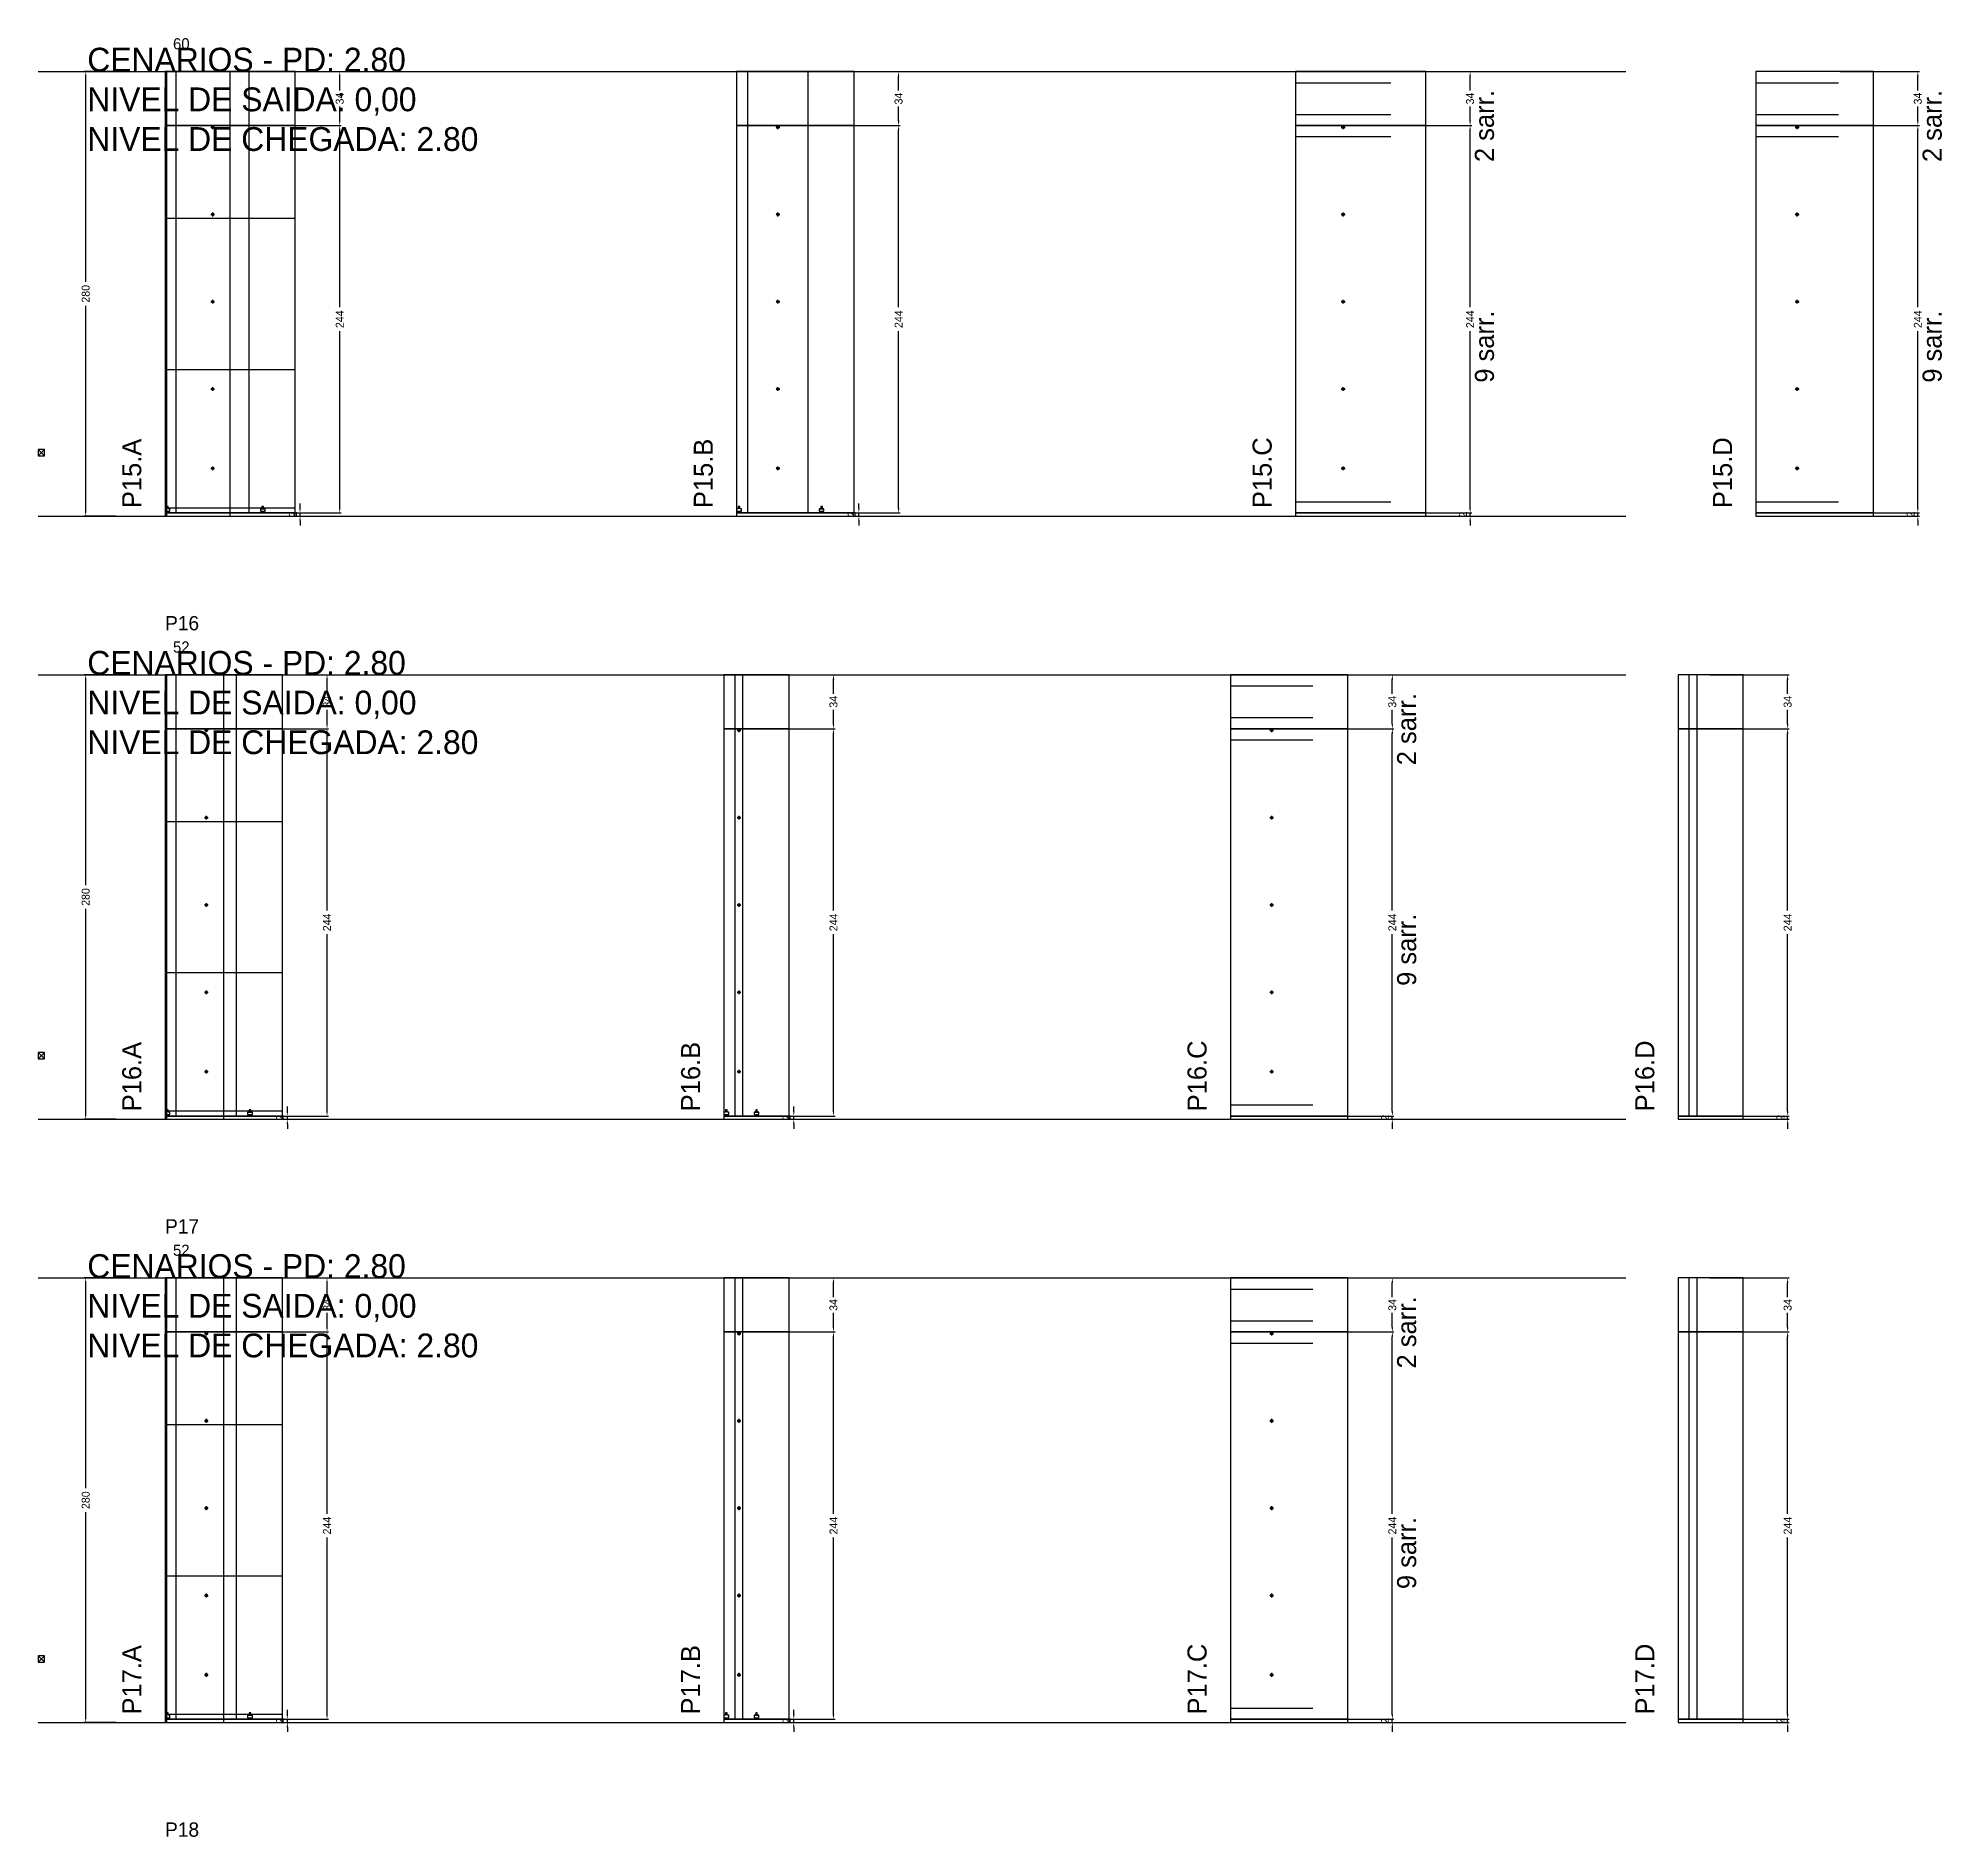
# Model space of a CAD drawing. Header units: centimetres. Extents: x -10500 to 4105, y -36866 to 295.
# Drawn here: x -7000 to -5801, y -6532 to -5399 of the extents above; entities that cross this region are included whole.
import ezdxf

# ---------------------------------------------------------------- set-up
doc = ezdxf.new("R2010")
doc.units = ezdxf.units.CM
doc.linetypes.add('DASHED', pattern=[2, -2])
for name, color, linetype in [('CHAPA', 140, 'Continuous'), ('COTA', 241, 'Continuous'), ('COTAS FURACAO', 16, 'Continuous'), ('Madeira', 30, 'Continuous'), ('NOMENCLATURA', 7, 'Continuous'), ('Nível', 160, 'Continuous'), ('Painéis', 200, 'Continuous'), ('Perfil Metálico', 150, 'Continuous'), ('SARR_2.2x7', 40, 'Continuous'), ('SARRAFO DE PRESSAO', 200, 'Continuous'), ('texto', 7, 'Continuous'), ('TEXTO_GERAL', 7, 'Continuous')]:
    doc.layers.add(name, color=color, linetype=linetype)
doc.dimstyles.new('PAINEL-NOVA', dxfattribs={"dimtxt": 5, "dimasz": 3, "dimexe": 1, "dimexo": 1, "dimgap": 1, "dimtad": 1, "dimcen": 2.5, "dimazin": 3, "dimtfac": 1, "dimtmove": 0, "dimatfit": 3})

# ---------------------------------------------------------------- blocks, each defined once
blk = doc.blocks.new('_CLOSEDFILLED')
at = {"color": 0, "linetype": 'BYBLOCK'}
blk.add_solid([(-1, 0.16), (0, 0), (-1, -0.16)], dxfattribs=at)
blk = doc.blocks.new('*D365')
for p, q in [((-6951, -5420), (-6971, -5420)), ((-6970, -5552.5), (-6970, -5423)), ((-6970, -5697), (-6970, -5567.5)), ((-6951, -5700), (-6971, -5700))]:
    blk.add_line(p, q)
at = {"layer": 'Defpoints'}
for p in [(-6950, -5420), (-6970, -5700), (-6950, -5700)]:
    blk.add_point(p, dxfattribs=at)
at = {"layer": 'COTA', "xscale": 3, "yscale": 3}
for p, rotation in [((-6970, -5420), 90), ((-6970, -5700), 270)]:
    blk.add_blockref('_CLOSEDFILLED', p, dxfattribs=dict(at, rotation=rotation))
at = {"layer": 'COTA', "insert": (-6970, -5560), "char_height": 5, "attachment_point": 5, "rotation": 90}
blk.add_mtext('280', dxfattribs=at)
blk = doc.blocks.new('MULDURA')
at = {"layer": 'Paineis'}
for p, q in [((0, 0), (4, 4)), ((4, 0), (0, 4))]:
    blk.add_line(p, q, dxfattribs=at)
blk.add_lwpolyline([(0, 0), (4, 0), (4, 4), (0, 4)], close=True, dxfattribs=at)
blk = doc.blocks.new('*D367')
for p, q in [((-6859, -5454), (-6809, -5454)), ((-6810, -5568.5), (-6810, -5457)), ((-6810, -5695), (-6810, -5583.5)), ((-6859, -5698), (-6809, -5698))]:
    blk.add_line(p, q)
at = {"layer": 'Defpoints'}
for p in [(-6860, -5454), (-6860, -5698), (-6810, -5698)]:
    blk.add_point(p, dxfattribs=at)
at = {"layer": 'COTA', "xscale": 3, "yscale": 3}
for p, rotation in [((-6810, -5454), 90), ((-6810, -5698), 270)]:
    blk.add_blockref('_CLOSEDFILLED', p, dxfattribs=dict(at, rotation=rotation))
at = {"layer": 'COTA', "insert": (-6810, -5576), "char_height": 5, "attachment_point": 5, "rotation": 90}
blk.add_mtext('244', dxfattribs=at)
blk = doc.blocks.new('*D368')
for p, q in [((-6859, -5420), (-6809, -5420)), ((-6810, -5432), (-6810, -5423)), ((-6810, -5451), (-6810, -5442)), ((-6859, -5454), (-6809, -5454))]:
    blk.add_line(p, q)
at = {"layer": 'Defpoints'}
for p in [(-6860, -5420), (-6860, -5454), (-6810, -5454)]:
    blk.add_point(p, dxfattribs=at)
at = {"layer": 'COTA', "xscale": 3, "yscale": 3}
for p, rotation in [((-6810, -5420), 90), ((-6810, -5454), 270)]:
    blk.add_blockref('_CLOSEDFILLED', p, dxfattribs=dict(at, rotation=rotation))
at = {"layer": 'COTA', "insert": (-6810, -5437), "char_height": 5, "attachment_point": 5, "rotation": 90}
blk.add_mtext('34', dxfattribs=at)
blk = doc.blocks.new('SLIPTEE')
at = {"layer": 'Paineis'}
blk.add_lwpolyline([(0, 0), (3, 0), (3, 1.5), (2, 1.5), (2, 3), (1, 3), (1, 1.5), (0, 1.5)], close=True, dxfattribs=at)
blk = doc.blocks.new('SLIPTDD')
at = {"layer": 'Paineis'}
blk.add_line((0, 1.5), (3, 1.5), dxfattribs=at)
blk.add_lwpolyline([(0, 0), (3, 0), (3, 1.5), (2, 1.5), (2, 3), (1, 3), (1, 1.5), (0, 1.5)], close=True, dxfattribs=at)
blk = doc.blocks.new('furacao')
at = {"layer": 'COTAS FURACAO'}
for p, q in [((-1.2, 0), (1.2, 0)), ((0, -1.2), (0, 1.2))]:
    blk.add_line(p, q, dxfattribs=at)
blk.add_circle((0, 0), 0.8, dxfattribs=at)
blk = doc.blocks.new('*D370')
for p, q in [((-6507, -5454), (-6457, -5454)), ((-6458, -5568.5), (-6458, -5457)), ((-6458, -5695), (-6458, -5583.5)), ((-6507, -5698), (-6457, -5698))]:
    blk.add_line(p, q)
at = {"layer": 'Defpoints'}
for p in [(-6508, -5454), (-6508, -5698), (-6458, -5698)]:
    blk.add_point(p, dxfattribs=at)
at = {"layer": 'COTA', "xscale": 3, "yscale": 3}
for p, rotation in [((-6458, -5454), 90), ((-6458, -5698), 270)]:
    blk.add_blockref('_CLOSEDFILLED', p, dxfattribs=dict(at, rotation=rotation))
at = {"layer": 'COTA', "insert": (-6458, -5576), "char_height": 5, "attachment_point": 5, "rotation": 90}
blk.add_mtext('244', dxfattribs=at)
blk = doc.blocks.new('*D371')
for p, q in [((-6507, -5420), (-6457, -5420)), ((-6458, -5432), (-6458, -5423)), ((-6458, -5451), (-6458, -5442)), ((-6507, -5454), (-6457, -5454))]:
    blk.add_line(p, q)
at = {"layer": 'Defpoints'}
for p in [(-6508, -5420), (-6508, -5454), (-6458, -5454)]:
    blk.add_point(p, dxfattribs=at)
at = {"layer": 'COTA', "xscale": 3, "yscale": 3}
for p, rotation in [((-6458, -5420), 90), ((-6458, -5454), 270)]:
    blk.add_blockref('_CLOSEDFILLED', p, dxfattribs=dict(at, rotation=rotation))
at = {"layer": 'COTA', "insert": (-6458, -5437), "char_height": 5, "attachment_point": 5, "rotation": 90}
blk.add_mtext('34', dxfattribs=at)
blk = doc.blocks.new('*D373')
for p, q in [((-6147, -5454), (-6097, -5454)), ((-6098, -5568.5), (-6098, -5457)), ((-6098, -5695), (-6098, -5583.5)), ((-6147, -5698), (-6097, -5698))]:
    blk.add_line(p, q)
at = {"layer": 'Defpoints'}
for p in [(-6148, -5454), (-6148, -5698), (-6098, -5698)]:
    blk.add_point(p, dxfattribs=at)
at = {"layer": 'COTA', "xscale": 3, "yscale": 3}
for p, rotation in [((-6098, -5454), 90), ((-6098, -5698), 270)]:
    blk.add_blockref('_CLOSEDFILLED', p, dxfattribs=dict(at, rotation=rotation))
at = {"layer": 'COTA', "insert": (-6098, -5576), "char_height": 5, "attachment_point": 5, "rotation": 90}
blk.add_mtext('244', dxfattribs=at)
blk = doc.blocks.new('*D374')
for p, q in [((-6147, -5420), (-6097, -5420)), ((-6098, -5432), (-6098, -5423)), ((-6098, -5451), (-6098, -5442)), ((-6147, -5454), (-6097, -5454))]:
    blk.add_line(p, q)
at = {"layer": 'Defpoints'}
for p in [(-6148, -5420), (-6148, -5454), (-6098, -5454)]:
    blk.add_point(p, dxfattribs=at)
at = {"layer": 'COTA', "xscale": 3, "yscale": 3}
for p, rotation in [((-6098, -5420), 90), ((-6098, -5454), 270)]:
    blk.add_blockref('_CLOSEDFILLED', p, dxfattribs=dict(at, rotation=rotation))
at = {"layer": 'COTA', "insert": (-6098, -5437), "char_height": 5, "attachment_point": 5, "rotation": 90}
blk.add_mtext('34', dxfattribs=at)
blk = doc.blocks.new('*D376')
for p, q in [((-5865, -5454), (-5815, -5454)), ((-5816, -5568.5), (-5816, -5457)), ((-5816, -5695), (-5816, -5583.5)), ((-5865, -5698), (-5815, -5698))]:
    blk.add_line(p, q)
at = {"layer": 'Defpoints'}
for p in [(-5866, -5454), (-5866, -5698), (-5816, -5698)]:
    blk.add_point(p, dxfattribs=at)
at = {"layer": 'COTA', "xscale": 3, "yscale": 3}
for p, rotation in [((-5816, -5454), 90), ((-5816, -5698), 270)]:
    blk.add_blockref('_CLOSEDFILLED', p, dxfattribs=dict(at, rotation=rotation))
at = {"layer": 'COTA', "insert": (-5816, -5576), "char_height": 5, "attachment_point": 5, "rotation": 90}
blk.add_mtext('244', dxfattribs=at)
blk = doc.blocks.new('*D377')
for p, q in [((-5865, -5420), (-5815, -5420)), ((-5816, -5432), (-5816, -5423)), ((-5816, -5451), (-5816, -5442)), ((-5865, -5454), (-5815, -5454))]:
    blk.add_line(p, q)
at = {"layer": 'Defpoints'}
for p in [(-5866, -5420), (-5866, -5454), (-5816, -5454)]:
    blk.add_point(p, dxfattribs=at)
at = {"layer": 'COTA', "xscale": 3, "yscale": 3}
for p, rotation in [((-5816, -5420), 90), ((-5816, -5454), 270)]:
    blk.add_blockref('_CLOSEDFILLED', p, dxfattribs=dict(at, rotation=rotation))
at = {"layer": 'COTA', "insert": (-5816, -5437), "char_height": 5, "attachment_point": 5, "rotation": 90}
blk.add_mtext('34', dxfattribs=at)
blk = doc.blocks.new('*D391')
for p, q in [((-6951, -5800), (-6971, -5800)), ((-6970, -5932.5), (-6970, -5803)), ((-6970, -6077), (-6970, -5947.5)), ((-6951, -6080), (-6971, -6080))]:
    blk.add_line(p, q)
at = {"layer": 'Defpoints'}
for p in [(-6950, -5800), (-6970, -6080), (-6950, -6080)]:
    blk.add_point(p, dxfattribs=at)
at = {"layer": 'COTA', "xscale": 3, "yscale": 3}
for p, rotation in [((-6970, -5800), 90), ((-6970, -6080), 270)]:
    blk.add_blockref('_CLOSEDFILLED', p, dxfattribs=dict(at, rotation=rotation))
at = {"layer": 'COTA', "insert": (-6970, -5940), "char_height": 5, "attachment_point": 5, "rotation": 90}
blk.add_mtext('280', dxfattribs=at)
blk = doc.blocks.new('*D393')
for p, q in [((-6867, -5834), (-6817, -5834)), ((-6818, -5948.5), (-6818, -5837)), ((-6818, -6075), (-6818, -5963.5)), ((-6867, -6078), (-6817, -6078))]:
    blk.add_line(p, q)
at = {"layer": 'Defpoints'}
for p in [(-6868, -5834), (-6868, -6078), (-6818, -6078)]:
    blk.add_point(p, dxfattribs=at)
at = {"layer": 'COTA', "xscale": 3, "yscale": 3}
for p, rotation in [((-6818, -5834), 90), ((-6818, -6078), 270)]:
    blk.add_blockref('_CLOSEDFILLED', p, dxfattribs=dict(at, rotation=rotation))
at = {"layer": 'COTA', "insert": (-6818, -5956), "char_height": 5, "attachment_point": 5, "rotation": 90}
blk.add_mtext('244', dxfattribs=at)
blk = doc.blocks.new('*D394')
for p, q in [((-6867, -5800), (-6817, -5800)), ((-6818, -5812), (-6818, -5803)), ((-6818, -5831), (-6818, -5822)), ((-6867, -5834), (-6817, -5834))]:
    blk.add_line(p, q)
at = {"layer": 'Defpoints'}
for p in [(-6868, -5800), (-6868, -5834), (-6818, -5834)]:
    blk.add_point(p, dxfattribs=at)
at = {"layer": 'COTA', "xscale": 3, "yscale": 3}
for p, rotation in [((-6818, -5800), 90), ((-6818, -5834), 270)]:
    blk.add_blockref('_CLOSEDFILLED', p, dxfattribs=dict(at, rotation=rotation))
at = {"layer": 'COTA', "insert": (-6818, -5817), "char_height": 5, "attachment_point": 5, "rotation": 90}
blk.add_mtext('34', dxfattribs=at)
blk = doc.blocks.new('*D396')
for p, q in [((-6548, -5834), (-6498, -5834)), ((-6499, -5948.5), (-6499, -5837)), ((-6499, -6075), (-6499, -5963.5)), ((-6548, -6078), (-6498, -6078))]:
    blk.add_line(p, q)
at = {"layer": 'Defpoints'}
for p in [(-6549, -5834), (-6549, -6078), (-6499, -6078)]:
    blk.add_point(p, dxfattribs=at)
at = {"layer": 'COTA', "xscale": 3, "yscale": 3}
for p, rotation in [((-6499, -5834), 90), ((-6499, -6078), 270)]:
    blk.add_blockref('_CLOSEDFILLED', p, dxfattribs=dict(at, rotation=rotation))
at = {"layer": 'COTA', "insert": (-6499, -5956), "char_height": 5, "attachment_point": 5, "rotation": 90}
blk.add_mtext('244', dxfattribs=at)
blk = doc.blocks.new('*D397')
for p, q in [((-6548, -5800), (-6498, -5800)), ((-6499, -5812), (-6499, -5803)), ((-6499, -5831), (-6499, -5822)), ((-6548, -5834), (-6498, -5834))]:
    blk.add_line(p, q)
at = {"layer": 'Defpoints'}
for p in [(-6549, -5800), (-6549, -5834), (-6499, -5834)]:
    blk.add_point(p, dxfattribs=at)
at = {"layer": 'COTA', "xscale": 3, "yscale": 3}
for p, rotation in [((-6499, -5800), 90), ((-6499, -5834), 270)]:
    blk.add_blockref('_CLOSEDFILLED', p, dxfattribs=dict(at, rotation=rotation))
at = {"layer": 'COTA', "insert": (-6499, -5817), "char_height": 5, "attachment_point": 5, "rotation": 90}
blk.add_mtext('34', dxfattribs=at)
blk = doc.blocks.new('*D399')
for p, q in [((-6196, -5834), (-6146, -5834)), ((-6147, -5948.5), (-6147, -5837)), ((-6147, -6075), (-6147, -5963.5)), ((-6196, -6078), (-6146, -6078))]:
    blk.add_line(p, q)
at = {"layer": 'Defpoints'}
for p in [(-6197, -5834), (-6197, -6078), (-6147, -6078)]:
    blk.add_point(p, dxfattribs=at)
at = {"layer": 'COTA', "xscale": 3, "yscale": 3}
for p, rotation in [((-6147, -5834), 90), ((-6147, -6078), 270)]:
    blk.add_blockref('_CLOSEDFILLED', p, dxfattribs=dict(at, rotation=rotation))
at = {"layer": 'COTA', "insert": (-6147, -5956), "char_height": 5, "attachment_point": 5, "rotation": 90}
blk.add_mtext('244', dxfattribs=at)
blk = doc.blocks.new('*D400')
for p, q in [((-6196, -5800), (-6146, -5800)), ((-6147, -5812), (-6147, -5803)), ((-6147, -5831), (-6147, -5822)), ((-6196, -5834), (-6146, -5834))]:
    blk.add_line(p, q)
at = {"layer": 'Defpoints'}
for p in [(-6197, -5800), (-6197, -5834), (-6147, -5834)]:
    blk.add_point(p, dxfattribs=at)
at = {"layer": 'COTA', "xscale": 3, "yscale": 3}
for p, rotation in [((-6147, -5800), 90), ((-6147, -5834), 270)]:
    blk.add_blockref('_CLOSEDFILLED', p, dxfattribs=dict(at, rotation=rotation))
at = {"layer": 'COTA', "insert": (-6147, -5817), "char_height": 5, "attachment_point": 5, "rotation": 90}
blk.add_mtext('34', dxfattribs=at)
blk = doc.blocks.new('*D402')
for p, q in [((-5947, -5834), (-5897, -5834)), ((-5898, -5948.5), (-5898, -5837)), ((-5898, -6075), (-5898, -5963.5)), ((-5947, -6078), (-5897, -6078))]:
    blk.add_line(p, q)
at = {"layer": 'Defpoints'}
for p in [(-5948, -5834), (-5948, -6078), (-5898, -6078)]:
    blk.add_point(p, dxfattribs=at)
at = {"layer": 'COTA', "xscale": 3, "yscale": 3}
for p, rotation in [((-5898, -5834), 90), ((-5898, -6078), 270)]:
    blk.add_blockref('_CLOSEDFILLED', p, dxfattribs=dict(at, rotation=rotation))
at = {"layer": 'COTA', "insert": (-5898, -5956), "char_height": 5, "attachment_point": 5, "rotation": 90}
blk.add_mtext('244', dxfattribs=at)
blk = doc.blocks.new('*D403')
for p, q in [((-5947, -5800), (-5897, -5800)), ((-5898, -5812), (-5898, -5803)), ((-5898, -5831), (-5898, -5822)), ((-5947, -5834), (-5897, -5834))]:
    blk.add_line(p, q)
at = {"layer": 'Defpoints'}
for p in [(-5948, -5800), (-5948, -5834), (-5898, -5834)]:
    blk.add_point(p, dxfattribs=at)
at = {"layer": 'COTA', "xscale": 3, "yscale": 3}
for p, rotation in [((-5898, -5800), 90), ((-5898, -5834), 270)]:
    blk.add_blockref('_CLOSEDFILLED', p, dxfattribs=dict(at, rotation=rotation))
at = {"layer": 'COTA', "insert": (-5898, -5817), "char_height": 5, "attachment_point": 5, "rotation": 90}
blk.add_mtext('34', dxfattribs=at)
blk = doc.blocks.new('*D417')
for p, q in [((-6951, -6180), (-6971, -6180)), ((-6970, -6312.5), (-6970, -6183)), ((-6970, -6457), (-6970, -6327.5)), ((-6951, -6460), (-6971, -6460))]:
    blk.add_line(p, q)
at = {"layer": 'Defpoints'}
for p in [(-6950, -6180), (-6970, -6460), (-6950, -6460)]:
    blk.add_point(p, dxfattribs=at)
at = {"layer": 'COTA', "xscale": 3, "yscale": 3}
for p, rotation in [((-6970, -6180), 90), ((-6970, -6460), 270)]:
    blk.add_blockref('_CLOSEDFILLED', p, dxfattribs=dict(at, rotation=rotation))
at = {"layer": 'COTA', "insert": (-6970, -6320), "char_height": 5, "attachment_point": 5, "rotation": 90}
blk.add_mtext('280', dxfattribs=at)
blk = doc.blocks.new('*D419')
for p, q in [((-6867, -6214), (-6817, -6214)), ((-6818, -6328.5), (-6818, -6217)), ((-6818, -6455), (-6818, -6343.5)), ((-6867, -6458), (-6817, -6458))]:
    blk.add_line(p, q)
at = {"layer": 'Defpoints'}
for p in [(-6868, -6214), (-6868, -6458), (-6818, -6458)]:
    blk.add_point(p, dxfattribs=at)
at = {"layer": 'COTA', "xscale": 3, "yscale": 3}
for p, rotation in [((-6818, -6214), 90), ((-6818, -6458), 270)]:
    blk.add_blockref('_CLOSEDFILLED', p, dxfattribs=dict(at, rotation=rotation))
at = {"layer": 'COTA', "insert": (-6818, -6336), "char_height": 5, "attachment_point": 5, "rotation": 90}
blk.add_mtext('244', dxfattribs=at)
blk = doc.blocks.new('*D420')
for p, q in [((-6867, -6180), (-6817, -6180)), ((-6818, -6192), (-6818, -6183)), ((-6818, -6211), (-6818, -6202)), ((-6867, -6214), (-6817, -6214))]:
    blk.add_line(p, q)
at = {"layer": 'Defpoints'}
for p in [(-6868, -6180), (-6868, -6214), (-6818, -6214)]:
    blk.add_point(p, dxfattribs=at)
at = {"layer": 'COTA', "xscale": 3, "yscale": 3}
for p, rotation in [((-6818, -6180), 90), ((-6818, -6214), 270)]:
    blk.add_blockref('_CLOSEDFILLED', p, dxfattribs=dict(at, rotation=rotation))
at = {"layer": 'COTA', "insert": (-6818, -6197), "char_height": 5, "attachment_point": 5, "rotation": 90}
blk.add_mtext('34', dxfattribs=at)
blk = doc.blocks.new('*D422')
for p, q in [((-6548, -6214), (-6498, -6214)), ((-6499, -6328.5), (-6499, -6217)), ((-6499, -6455), (-6499, -6343.5)), ((-6548, -6458), (-6498, -6458))]:
    blk.add_line(p, q)
at = {"layer": 'Defpoints'}
for p in [(-6549, -6214), (-6549, -6458), (-6499, -6458)]:
    blk.add_point(p, dxfattribs=at)
at = {"layer": 'COTA', "xscale": 3, "yscale": 3}
for p, rotation in [((-6499, -6214), 90), ((-6499, -6458), 270)]:
    blk.add_blockref('_CLOSEDFILLED', p, dxfattribs=dict(at, rotation=rotation))
at = {"layer": 'COTA', "insert": (-6499, -6336), "char_height": 5, "attachment_point": 5, "rotation": 90}
blk.add_mtext('244', dxfattribs=at)
blk = doc.blocks.new('*D423')
for p, q in [((-6548, -6180), (-6498, -6180)), ((-6499, -6192), (-6499, -6183)), ((-6499, -6211), (-6499, -6202)), ((-6548, -6214), (-6498, -6214))]:
    blk.add_line(p, q)
at = {"layer": 'Defpoints'}
for p in [(-6549, -6180), (-6549, -6214), (-6499, -6214)]:
    blk.add_point(p, dxfattribs=at)
at = {"layer": 'COTA', "xscale": 3, "yscale": 3}
for p, rotation in [((-6499, -6180), 90), ((-6499, -6214), 270)]:
    blk.add_blockref('_CLOSEDFILLED', p, dxfattribs=dict(at, rotation=rotation))
at = {"layer": 'COTA', "insert": (-6499, -6197), "char_height": 5, "attachment_point": 5, "rotation": 90}
blk.add_mtext('34', dxfattribs=at)
blk = doc.blocks.new('*D425')
for p, q in [((-6196, -6214), (-6146, -6214)), ((-6147, -6328.5), (-6147, -6217)), ((-6147, -6455), (-6147, -6343.5)), ((-6196, -6458), (-6146, -6458))]:
    blk.add_line(p, q)
at = {"layer": 'Defpoints'}
for p in [(-6197, -6214), (-6197, -6458), (-6147, -6458)]:
    blk.add_point(p, dxfattribs=at)
at = {"layer": 'COTA', "xscale": 3, "yscale": 3}
for p, rotation in [((-6147, -6214), 90), ((-6147, -6458), 270)]:
    blk.add_blockref('_CLOSEDFILLED', p, dxfattribs=dict(at, rotation=rotation))
at = {"layer": 'COTA', "insert": (-6147, -6336), "char_height": 5, "attachment_point": 5, "rotation": 90}
blk.add_mtext('244', dxfattribs=at)
blk = doc.blocks.new('*D426')
for p, q in [((-6196, -6180), (-6146, -6180)), ((-6147, -6192), (-6147, -6183)), ((-6147, -6211), (-6147, -6202)), ((-6196, -6214), (-6146, -6214))]:
    blk.add_line(p, q)
at = {"layer": 'Defpoints'}
for p in [(-6197, -6180), (-6197, -6214), (-6147, -6214)]:
    blk.add_point(p, dxfattribs=at)
at = {"layer": 'COTA', "xscale": 3, "yscale": 3}
for p, rotation in [((-6147, -6180), 90), ((-6147, -6214), 270)]:
    blk.add_blockref('_CLOSEDFILLED', p, dxfattribs=dict(at, rotation=rotation))
at = {"layer": 'COTA', "insert": (-6147, -6197), "char_height": 5, "attachment_point": 5, "rotation": 90}
blk.add_mtext('34', dxfattribs=at)
blk = doc.blocks.new('*D428')
for p, q in [((-5947, -6214), (-5897, -6214)), ((-5898, -6328.5), (-5898, -6217)), ((-5898, -6455), (-5898, -6343.5)), ((-5947, -6458), (-5897, -6458))]:
    blk.add_line(p, q)
at = {"layer": 'Defpoints'}
for p in [(-5948, -6214), (-5948, -6458), (-5898, -6458)]:
    blk.add_point(p, dxfattribs=at)
at = {"layer": 'COTA', "xscale": 3, "yscale": 3}
for p, rotation in [((-5898, -6214), 90), ((-5898, -6458), 270)]:
    blk.add_blockref('_CLOSEDFILLED', p, dxfattribs=dict(at, rotation=rotation))
at = {"layer": 'COTA', "insert": (-5898, -6336), "char_height": 5, "attachment_point": 5, "rotation": 90}
blk.add_mtext('244', dxfattribs=at)
blk = doc.blocks.new('*D429')
for p, q in [((-5947, -6180), (-5897, -6180)), ((-5898, -6192), (-5898, -6183)), ((-5898, -6211), (-5898, -6202)), ((-5947, -6214), (-5897, -6214))]:
    blk.add_line(p, q)
at = {"layer": 'Defpoints'}
for p in [(-5948, -6180), (-5948, -6214), (-5898, -6214)]:
    blk.add_point(p, dxfattribs=at)
at = {"layer": 'COTA', "xscale": 3, "yscale": 3}
for p, rotation in [((-5898, -6180), 90), ((-5898, -6214), 270)]:
    blk.add_blockref('_CLOSEDFILLED', p, dxfattribs=dict(at, rotation=rotation))
at = {"layer": 'COTA', "insert": (-5898, -6197), "char_height": 5, "attachment_point": 5, "rotation": 90}
blk.add_mtext('34', dxfattribs=at)

msp = doc.modelspace()

# ---------------------------------------------------------------- linework, layer by layer
at = {"layer": 'CHAPA'}
for points in [[(-6920, -5700), (-6918.8, -5700), (-6918.8, -5420), (-6920, -5420)], [(-6920, -6080), (-6918.8, -6080), (-6918.8, -5800), (-6920, -5800)], [(-6920, -6460), (-6918.8, -6460), (-6918.8, -6180), (-6920, -6180)]]:
    msp.add_lwpolyline(points, close=True, dxfattribs=at)
at = {"layer": 'Madeira'}
for points in [[(-6920, -5512.4), (-6838, -5512.4)], [(-6920, -5607.6), (-6838, -5607.6)], [(-6920, -5892.4), (-6846, -5892.4)], [(-6920, -5987.6), (-6846, -5987.6)], [(-6920, -6272.4), (-6846, -6272.4)], [(-6920, -6367.6), (-6846, -6367.6)]]:
    msp.add_lwpolyline(points, dxfattribs=at)
at = {"layer": 'Nível', "linetype": 'DASHED'}
for points in [[(-7000, -5420), (-6000, -5420)], [(-7000, -5700), (-6000, -5700)], [(-7000, -5800), (-6000, -5800)], [(-7000, -6080), (-6000, -6080)], [(-7000, -6180), (-6000, -6180)], [(-7000, -6460), (-6000, -6460)]]:
    msp.add_lwpolyline(points, dxfattribs=at)
at = {"layer": 'Painéis'}
for points in [[(-6920, -5454), (-6838, -5454), (-6838, -5420), (-6920, -5420)], [(-6920, -5700), (-6838, -5700), (-6838, -5420), (-6920, -5420)], [(-6560, -5454), (-6486, -5454), (-6486, -5420), (-6560, -5420)], [(-6208, -5454), (-6126, -5454), (-6126, -5420), (-6208, -5420)], [(-5918, -5454), (-5844, -5454), (-5844, -5420), (-5918, -5420)], [(-6920, -5698), (-6838, -5698), (-6838, -5454), (-6920, -5454)], [(-6560, -5698), (-6486, -5698), (-6486, -5454), (-6560, -5454)], [(-6208, -5698), (-6126, -5698), (-6126, -5454), (-6208, -5454)], [(-5918, -5698), (-5844, -5698), (-5844, -5454), (-5918, -5454)], [(-6920, -5700), (-6838, -5700), (-6838, -5698), (-6920, -5698)], [(-6560, -5700), (-6486, -5700), (-6486, -5698), (-6560, -5698)], [(-6208, -5700), (-6126, -5700), (-6126, -5698), (-6208, -5698)], [(-5918, -5700), (-5844, -5700), (-5844, -5698), (-5918, -5698)], [(-6920, -5834), (-6846, -5834), (-6846, -5800), (-6920, -5800)], [(-6920, -6080), (-6846, -6080), (-6846, -5800), (-6920, -5800)], [(-6568, -5834), (-6527, -5834), (-6527, -5800), (-6568, -5800)], [(-6249, -5834), (-6175, -5834), (-6175, -5800), (-6249, -5800)], [(-5967, -5834), (-5926, -5834), (-5926, -5800), (-5967, -5800)], [(-6920, -6078), (-6846, -6078), (-6846, -5834), (-6920, -5834)], [(-6568, -6078), (-6527, -6078), (-6527, -5834), (-6568, -5834)], [(-6249, -6078), (-6175, -6078), (-6175, -5834), (-6249, -5834)], [(-5967, -6078), (-5926, -6078), (-5926, -5834), (-5967, -5834)], [(-6920, -6080), (-6846, -6080), (-6846, -6078), (-6920, -6078)], [(-6568, -6080), (-6527, -6080), (-6527, -6078), (-6568, -6078)], [(-6249, -6080), (-6175, -6080), (-6175, -6078), (-6249, -6078)], [(-5967, -6080), (-5926, -6080), (-5926, -6078), (-5967, -6078)], [(-6920, -6214), (-6846, -6214), (-6846, -6180), (-6920, -6180)], [(-6920, -6460), (-6846, -6460), (-6846, -6180), (-6920, -6180)], [(-6568, -6214), (-6527, -6214), (-6527, -6180), (-6568, -6180)], [(-6249, -6214), (-6175, -6214), (-6175, -6180), (-6249, -6180)], [(-5967, -6214), (-5926, -6214), (-5926, -6180), (-5967, -6180)], [(-6920, -6458), (-6846, -6458), (-6846, -6214), (-6920, -6214)], [(-6568, -6458), (-6527, -6458), (-6527, -6214), (-6568, -6214)], [(-6249, -6458), (-6175, -6458), (-6175, -6214), (-6249, -6214)], [(-5967, -6458), (-5926, -6458), (-5926, -6214), (-5967, -6214)], [(-6920, -6460), (-6846, -6460), (-6846, -6458), (-6920, -6458)], [(-6568, -6460), (-6527, -6460), (-6527, -6458), (-6568, -6458)], [(-6249, -6460), (-6175, -6460), (-6175, -6458), (-6249, -6458)], [(-5967, -6460), (-5926, -6460), (-5926, -6458), (-5967, -6458)]]:
    msp.add_lwpolyline(points, close=True, dxfattribs=at)
at = {"layer": 'Perfil Metálico'}
for p, q in [((-6879, -5700), (-6879, -5420)), ((-6883, -6080), (-6883, -5800)), ((-6883, -6460), (-6883, -6180))]:
    msp.add_line(p, q, dxfattribs=at)
at = {"layer": 'SARR_2.2x7'}
for points in [[(-6913, -5454), (-6913, -5420)], [(-6867, -5454), (-6867, -5420)], [(-6553, -5454), (-6553, -5420)], [(-6515, -5454), (-6515, -5420)], [(-6208, -5427), (-6148, -5427)], [(-5918, -5427), (-5866, -5427)], [(-6208, -5447), (-6148, -5447)], [(-5918, -5447), (-5866, -5447)], [(-6208, -5461), (-6148, -5461)], [(-5918, -5461), (-5866, -5461)], [(-6208, -5691), (-6148, -5691)], [(-5918, -5691), (-5866, -5691)], [(-6913, -5834), (-6913, -5800)], [(-6875, -5834), (-6875, -5800)], [(-6561, -5834), (-6561, -5800)], [(-6556, -5834), (-6556, -5800)], [(-5960, -5834), (-5960, -5800)], [(-5955, -5834), (-5955, -5800)], [(-6249, -5807), (-6197, -5807)], [(-6249, -5827), (-6197, -5827)], [(-6249, -5841), (-6197, -5841)], [(-6249, -6071), (-6197, -6071)], [(-6913, -6214), (-6913, -6180)], [(-6875, -6214), (-6875, -6180)], [(-6561, -6214), (-6561, -6180)], [(-6556, -6214), (-6556, -6180)], [(-6249, -6187), (-6197, -6187)], [(-5960, -6214), (-5960, -6180)], [(-5955, -6214), (-5955, -6180)], [(-6249, -6207), (-6197, -6207)], [(-6249, -6221), (-6197, -6221)], [(-6249, -6451), (-6197, -6451)]]:
    msp.add_lwpolyline(points, dxfattribs=at)
at = {"layer": 'SARR_2.2x7', "linetype": 'DASHED'}
for points in [[(-6913, -5698), (-6913, -5454)], [(-6867, -5698), (-6867, -5454)], [(-6553, -5698), (-6553, -5454)], [(-6515, -5698), (-6515, -5454)], [(-6913, -6078), (-6913, -5834)], [(-6875, -6078), (-6875, -5834)], [(-6561, -6078), (-6561, -5834)], [(-6556, -6078), (-6556, -5834)], [(-5960, -6078), (-5960, -5834)], [(-5955, -6078), (-5955, -5834)], [(-6913, -6458), (-6913, -6214)], [(-6875, -6458), (-6875, -6214)], [(-6561, -6458), (-6561, -6214)], [(-6556, -6458), (-6556, -6214)], [(-5960, -6458), (-5960, -6214)], [(-5955, -6458), (-5955, -6214)]]:
    msp.add_lwpolyline(points, dxfattribs=at)
at = {"layer": 'SARRAFO DE PRESSAO'}
for points in [[(-6920, -5700), (-6838, -5700), (-6838, -5695), (-6920, -5695)], [(-6920, -6080), (-6846, -6080), (-6846, -6075), (-6920, -6075)], [(-6920, -6460), (-6846, -6460), (-6846, -6455), (-6920, -6455)]]:
    msp.add_lwpolyline(points, close=True, dxfattribs=at)

# ---------------------------------------------------------------- block references
at = {"layer": 'COTA'}
for name, p in [('furacao', (-6890, -5455)), ('furacao', (-6534, -5455)), ('furacao', (-6178, -5455)), ('furacao', (-5892, -5455)), ('furacao', (-6890, -5510)), ('furacao', (-6534, -5510)), ('furacao', (-6178, -5510)), ('furacao', (-5892, -5510)), ('furacao', (-6890, -5565)), ('furacao', (-6534, -5565)), ('furacao', (-6178, -5565)), ('furacao', (-5892, -5565)), ('furacao', (-6890, -5620)), ('furacao', (-6534, -5620)), ('furacao', (-6178, -5620)), ('furacao', (-5892, -5620)), ('MULDURA', (-7000, -5662)), ('furacao', (-6890, -5670)), ('furacao', (-6534, -5670)), ('furacao', (-6178, -5670)), ('furacao', (-5892, -5670)), ('SLIPTEE', (-6920, -5697)), ('SLIPTDD', (-6860, -5697)), ('SLIPTEE', (-6560, -5697)), ('SLIPTDD', (-6508, -5697)), ('furacao', (-6894, -5835)), ('furacao', (-6558.5, -5835)), ('furacao', (-6223, -5835)), ('furacao', (-6894, -5890)), ('furacao', (-6558.5, -5890)), ('furacao', (-6223, -5890)), ('furacao', (-6894, -5945)), ('furacao', (-6558.5, -5945)), ('furacao', (-6223, -5945)), ('furacao', (-6894, -6000)), ('furacao', (-6558.5, -6000)), ('furacao', (-6223, -6000)), ('MULDURA', (-7000, -6042)), ('furacao', (-6894, -6050)), ('furacao', (-6558.5, -6050)), ('furacao', (-6223, -6050)), ('SLIPTEE', (-6920, -6077)), ('SLIPTDD', (-6868, -6077)), ('SLIPTEE', (-6568, -6077)), ('SLIPTDD', (-6549, -6077)), ('furacao', (-6894, -6215)), ('furacao', (-6558.5, -6215)), ('furacao', (-6223, -6215)), ('furacao', (-6894, -6270)), ('furacao', (-6558.5, -6270)), ('furacao', (-6223, -6270)), ('furacao', (-6894, -6325)), ('furacao', (-6558.5, -6325)), ('furacao', (-6223, -6325)), ('furacao', (-6894, -6380)), ('furacao', (-6558.5, -6380)), ('furacao', (-6223, -6380)), ('MULDURA', (-7000, -6422)), ('furacao', (-6894, -6430)), ('furacao', (-6558.5, -6430)), ('furacao', (-6223, -6430)), ('SLIPTEE', (-6920, -6457)), ('SLIPTDD', (-6868, -6457)), ('SLIPTEE', (-6568, -6457)), ('SLIPTDD', (-6549, -6457))]:
    msp.add_blockref(name, p, dxfattribs=at)

# ---------------------------------------------------------------- texts
at = {"layer": 'NOMENCLATURA'}
for s, p in [('CENARIOS - PD: 2.80', (-6969, -5420)), ('NIVEL DE SAIDA: 0,00', (-6969, -5445)), ('NIVEL DE CHEGADA: 2.80', (-6969, -5470)), ('CENARIOS - PD: 2.80', (-6969, -5800)), ('NIVEL DE SAIDA: 0,00', (-6969, -5825)), ('NIVEL DE CHEGADA: 2.80', (-6969, -5850)), ('CENARIOS - PD: 2.80', (-6969, -6180)), ('NIVEL DE SAIDA: 0,00', (-6969, -6205)), ('NIVEL DE CHEGADA: 2.80', (-6969, -6230))]:
    msp.add_text(s, height=15, dxfattribs=at).set_placement(p)
for s, p in [('2 sarr.', (-6083, -5477)), ('2 sarr.', (-5801, -5477)), ('9 sarr.', (-6083, -5616)), ('9 sarr.', (-5801, -5616)), ('P15.A', (-6935, -5695)), ('P15.B', (-6575, -5695)), ('P15.C', (-6223, -5695)), ('P15.D', (-5933, -5695)), ('2 sarr.', (-6132, -5857)), ('9 sarr.', (-6132, -5996)), ('P16.A', (-6935, -6075)), ('P16.C', (-6264, -6075)), ('P16.D', (-5982, -6075)), ('P16.B', (-6583, -6075)), ('2 sarr.', (-6132, -6237)), ('9 sarr.', (-6132, -6376)), ('P17.A', (-6935, -6455)), ('P17.B', (-6583, -6455)), ('P17.C', (-6264, -6455)), ('P17.D', (-5982, -6455))]:
    msp.add_text(s, height=12, rotation=90, dxfattribs=at).set_placement(p)
at = {"layer": 'texto'}
for s, p in [('60', (-6915, -5406)), ('52', (-6915, -5786)), ('52', (-6915, -6166))]:
    msp.add_text(s, height=7, dxfattribs=at).set_placement(p)
at = {"layer": 'TEXTO_GERAL'}
for s, p in [('P16', (-6920, -5772)), ('P17', (-6920, -6152)), ('P18', (-6920, -6532))]:
    msp.add_text(s, height=9, dxfattribs=at).set_placement(p)

# ---------------------------------------------------------------- dimensions: what is measured, and where the dimension line sits
at = {"layer": 'COTA'}
for base, p1, p2, picture, middle in [((-6970, -5700), (-6950, -5700), (-6950, -5420), '*D365', (-6970, -5560)), ((-6810, -5454), (-6860, -5454), (-6860, -5420), '*D368', (-6810, -5437)), ((-6458, -5454), (-6508, -5454), (-6508, -5420), '*D371', (-6458, -5437)), ((-6098, -5454), (-6148, -5454), (-6148, -5420), '*D374', (-6098, -5437)), ((-5816, -5454), (-5866, -5454), (-5866, -5420), '*D377', (-5816, -5437)), ((-6810, -5698), (-6860, -5698), (-6860, -5454), '*D367', (-6810, -5576)), ((-6458, -5698), (-6508, -5698), (-6508, -5454), '*D370', (-6458, -5576)), ((-6098, -5698), (-6148, -5698), (-6148, -5454), '*D373', (-6098, -5576)), ((-5816, -5698), (-5866, -5698), (-5866, -5454), '*D376', (-5816, -5576)), ((-6970, -6080), (-6950, -6080), (-6950, -5800), '*D391', (-6970, -5940)), ((-6818, -5834), (-6868, -5834), (-6868, -5800), '*D394', (-6818, -5817)), ((-6499, -5834), (-6549, -5834), (-6549, -5800), '*D397', (-6499, -5817)), ((-6147, -5834), (-6197, -5834), (-6197, -5800), '*D400', (-6147, -5817)), ((-5898, -5834), (-5948, -5834), (-5948, -5800), '*D403', (-5898, -5817)), ((-6818, -6078), (-6868, -6078), (-6868, -5834), '*D393', (-6818, -5956)), ((-6499, -6078), (-6549, -6078), (-6549, -5834), '*D396', (-6499, -5956)), ((-6147, -6078), (-6197, -6078), (-6197, -5834), '*D399', (-6147, -5956)), ((-5898, -6078), (-5948, -6078), (-5948, -5834), '*D402', (-5898, -5956)), ((-6970, -6460), (-6950, -6460), (-6950, -6180), '*D417', (-6970, -6320)), ((-6818, -6214), (-6868, -6214), (-6868, -6180), '*D420', (-6818, -6197)), ((-6499, -6214), (-6549, -6214), (-6549, -6180), '*D423', (-6499, -6197)), ((-6147, -6214), (-6197, -6214), (-6197, -6180), '*D426', (-6147, -6197)), ((-5898, -6214), (-5948, -6214), (-5948, -6180), '*D429', (-5898, -6197)), ((-6818, -6458), (-6868, -6458), (-6868, -6214), '*D419', (-6818, -6336)), ((-6499, -6458), (-6549, -6458), (-6549, -6214), '*D422', (-6499, -6336)), ((-6147, -6458), (-6197, -6458), (-6197, -6214), '*D425', (-6147, -6336)), ((-5898, -6458), (-5948, -6458), (-5948, -6214), '*D428', (-5898, -6336))]:
    dim = msp.add_linear_dim(base=base, p1=p1, p2=p2, angle=90, dimstyle='PAINEL-NOVA', dxfattribs=at)
    dim.commit()
    dim.dimension.update_dxf_attribs({"geometry": picture, "text_midpoint": middle})
for base, p1, p2 in [((-6835, -5700), (-6860, -5700), (-6860, -5698)), ((-6483, -5700), (-6508, -5700), (-6508, -5698)), ((-6098, -5700), (-6148, -5700), (-6148, -5698)), ((-5816, -5700), (-5866, -5700), (-5866, -5698)), ((-6843, -6080), (-6868, -6080), (-6868, -6078)), ((-6524, -6080), (-6549, -6080), (-6549, -6078)), ((-6147, -6080), (-6197, -6080), (-6197, -6078)), ((-5898, -6080), (-5948, -6080), (-5948, -6078)), ((-6843, -6460), (-6868, -6460), (-6868, -6458)), ((-6524, -6460), (-6549, -6460), (-6549, -6458)), ((-6147, -6460), (-6197, -6460), (-6197, -6458)), ((-5898, -6460), (-5948, -6460), (-5948, -6458))]:
    msp.add_linear_dim(base=base, p1=p1, p2=p2, angle=90, dimstyle='PAINEL-NOVA', dxfattribs=at).render()

doc.saveas('drawing.dxf')
